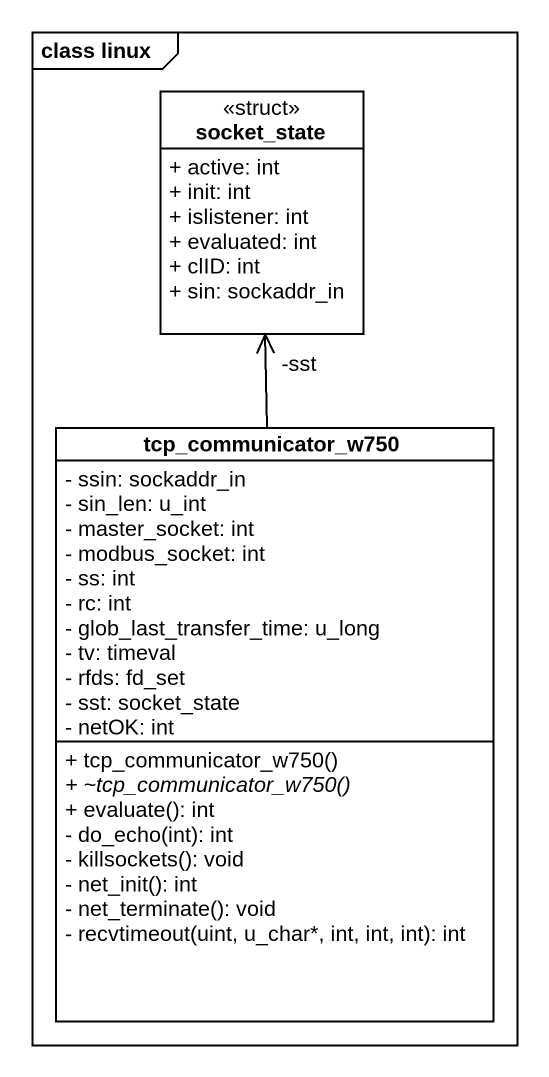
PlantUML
@startuml
mainframe class linux
hide circle
hide empty members
skinparam classAttributeIconSize 0
class socket_state <<struct>> {
  + active: int
  + init: int
  + islistener: int
  + evaluated: int
  + clID: int
  + sin: sockaddr_in
}
class tcp_communicator_w750 {
  - ssin: sockaddr_in
  - sin_len: u_int
  - master_socket: int
  - modbus_socket: int
  - ss: int
  - rc: int
  - glob_last_transfer_time: u_long
  - tv: timeval
  - rfds: fd_set
  - sst: socket_state
  - netOK: int
  + tcp_communicator_w750()
  {abstract} + ~tcp_communicator_w750()
  + evaluate(): int
  - do_echo(int): int
  - killsockets(): void
  - net_init(): int
  - net_terminate(): void
  - recvtimeout(uint, u_char*, int, int, int): int
}
tcp_communicator_w750 -up-> "-sst" socket_state
@enduml
